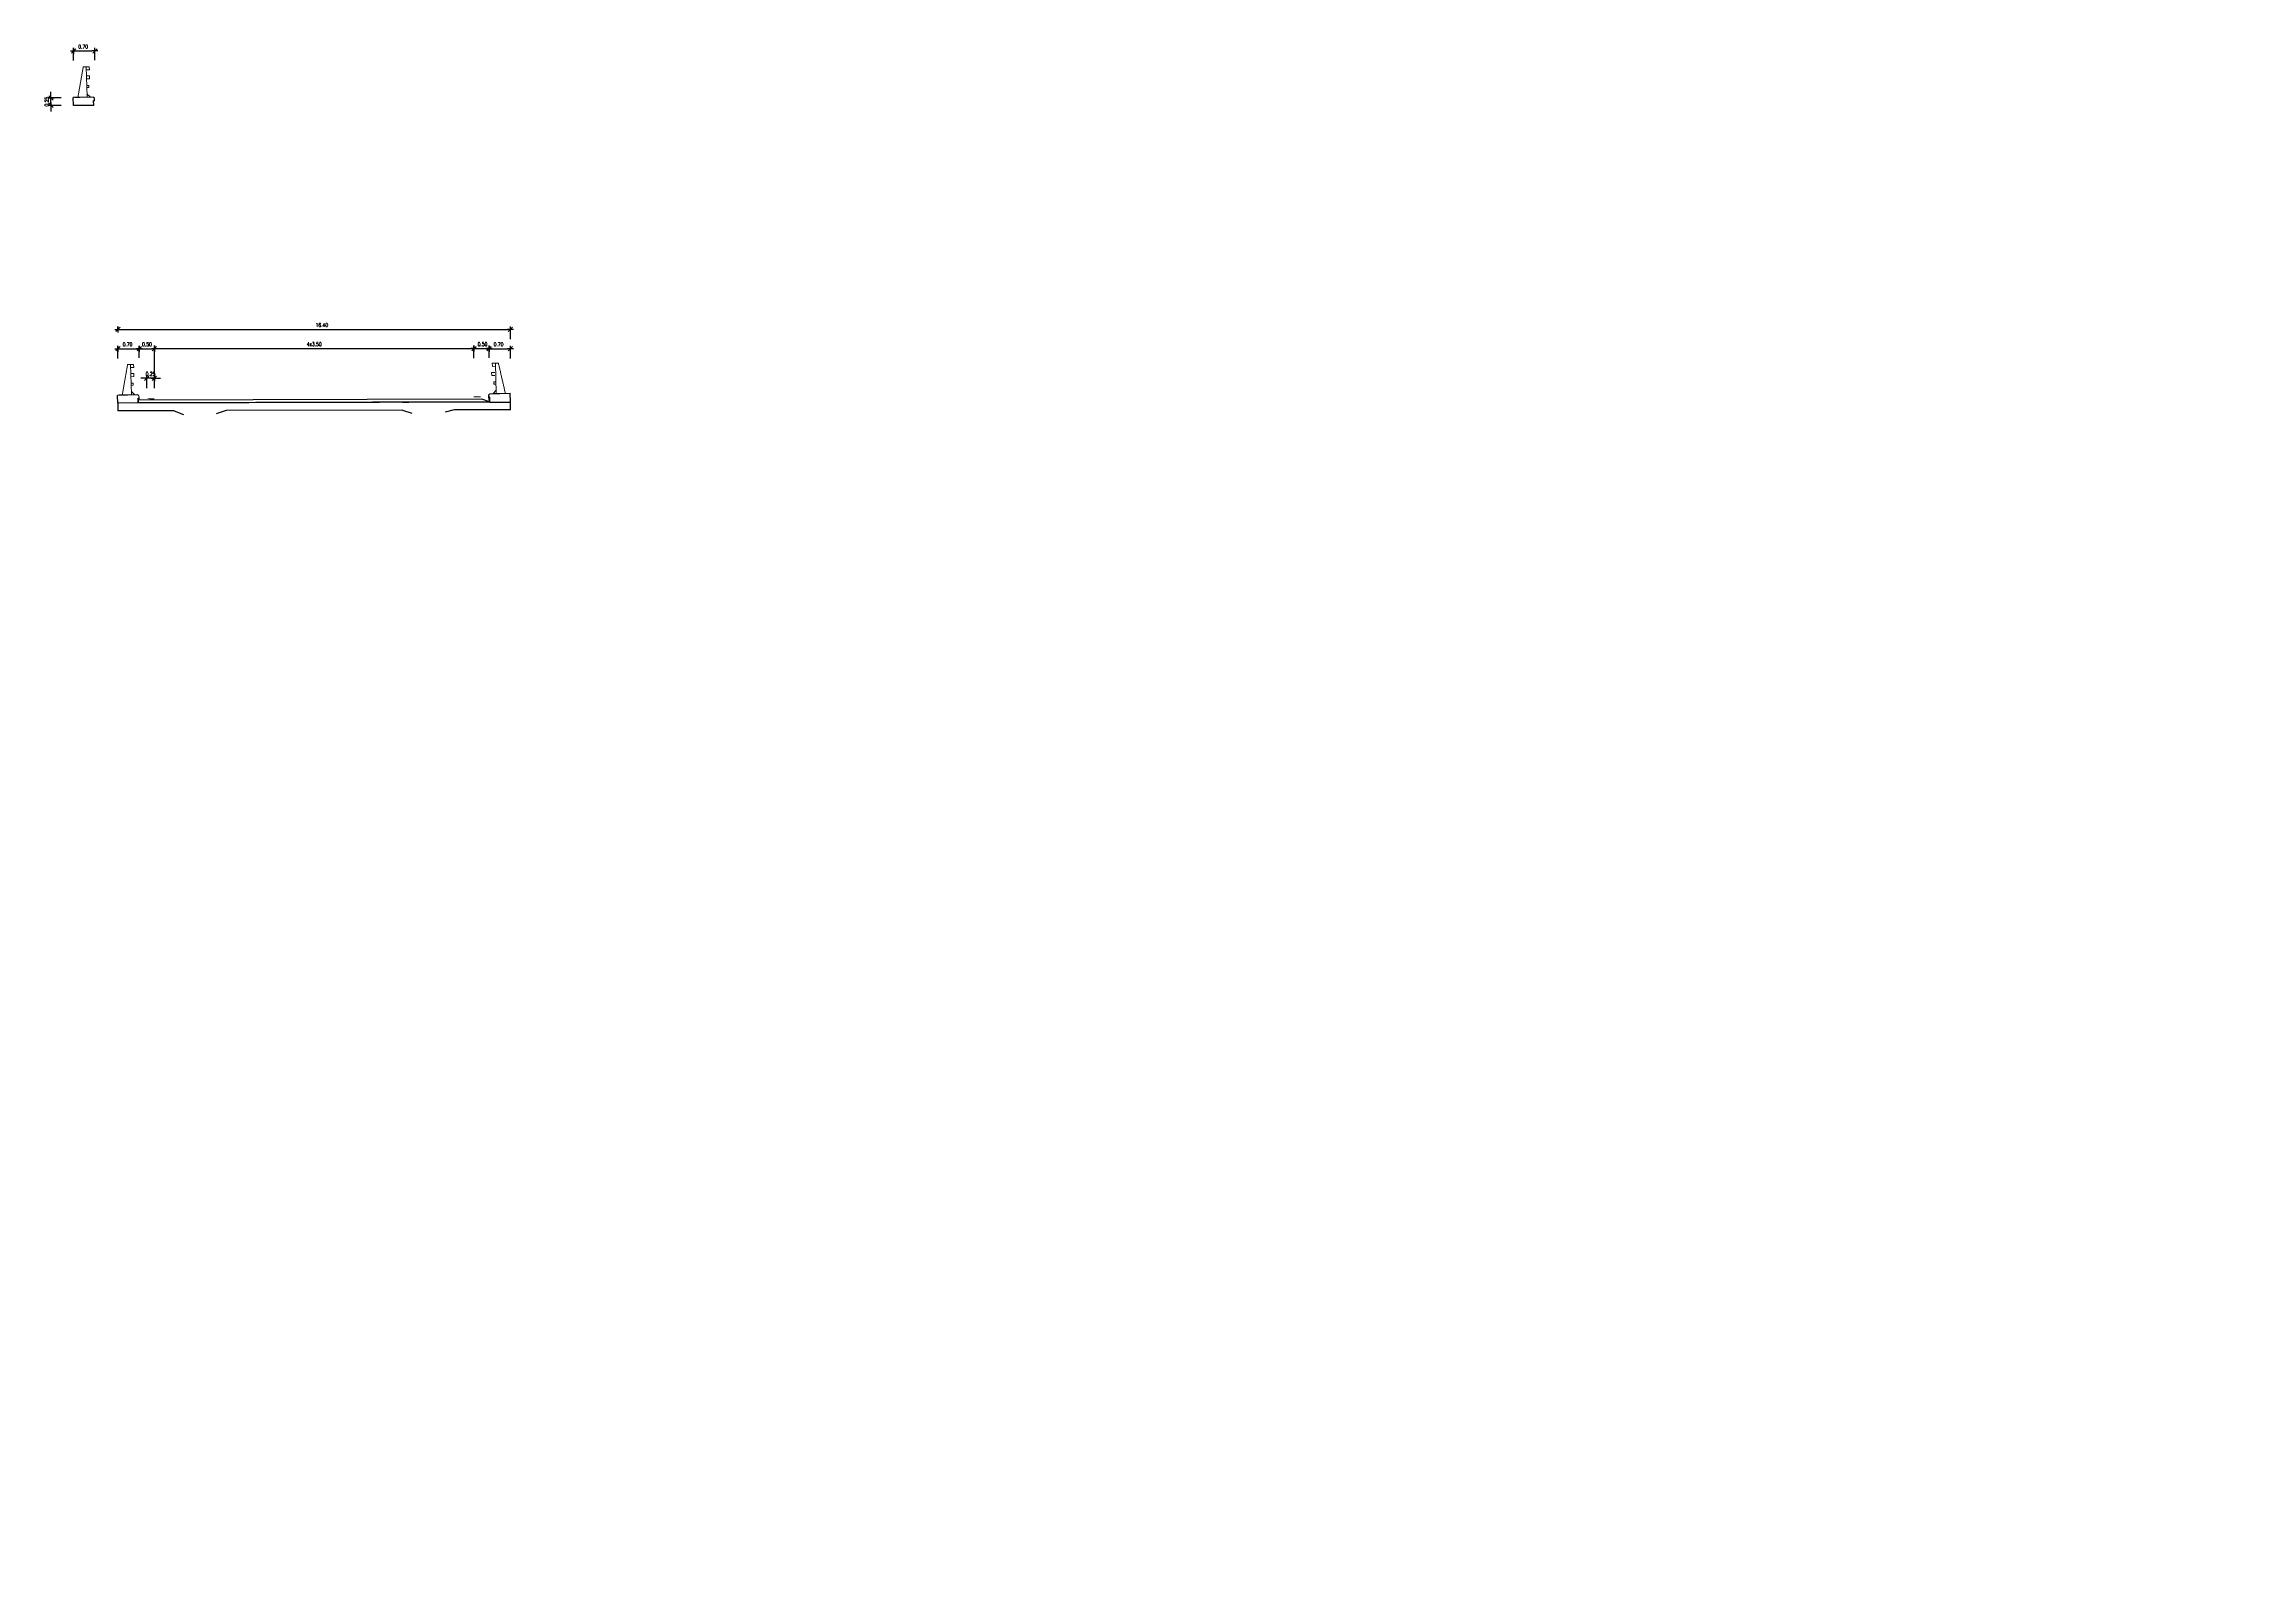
# Model space of a CAD drawing. Header units: metres. Extents: x -697843 to 22159, y -46191 to 9548.
# Drawn here: x -63263.8 to -63191.2, y -23041.3 to -22991.5 of the extents above; entities that cross this region are included whole.
import ezdxf

# ---------------------------------------------------------------- set-up
doc = ezdxf.new("R2010")
doc.units = ezdxf.units.M
doc.linetypes.add('CACHE', pattern=[9.525, 6.35, -3.175])
doc.layers.get('Defpoints').update_dxf_attribs({"color": 9})
for name, color, linetype in [('2', 7, 'Continuous'), ('Coffrage', 3, 'Continuous'), ('COTATION', 9, 'Continuous'), ('OA_Cotations', 7, 'Continuous'), ('POUTRELLE', 5, 'Continuous')]:
    doc.layers.add(name, color=color, linetype=linetype)
for name, color, linetype, lineweight in [('S-EXE-ELECP', 3, 'Continuous', 30), ('S-EXE-HACH', 4, 'Continuous', 5), ('S-EXE-TEXT', 7, 'Continuous', 25), ('S-EXE-TRAIT VU', 2, 'Continuous', 25), ('S-Trait vu', 2, 'Continuous', 18)]:
    doc.layers.add(name, color=color, linetype=linetype, lineweight=lineweight)
doc.layers.get('0').off()
doc.styles.add('COTE1-100', font='romans.shx', dxfattribs={"width": 0.7, "height": 0.25})
doc.styles.add('text-s-1-50', font='romans.shx', dxfattribs={"width": 0.7, "height": 0.125})
doc.dimstyles.new('COT-OBLIQUES-1_100', dxfattribs={"dimtxt": 0.25, "dimasz": 0.1, "dimexe": 0.1, "dimexo": 0.1, "dimgap": 0.125, "dimtad": 1, "dimzin": 0, "dimdsep": 46, "dimtxsty": 'COTE1-100', "dimblk1": 'MARQUE', "dimblk2": 'MARQUE', "dimsah": 1, "dimcen": 5, "dimdle": 2, "dimclrd": 9, "dimclre": 9, "dimaunit": 2, "dimadec": 0, "dimazin": 0, "dimtfac": 1, "dimtix": 1, "dimtmove": 0, "dimatfit": 3, "dimldrblk": 'MARQUE', "dimfxl": 1, "dimtolj": 1, "dimtzin": 0, "dimarcsym": 0})

# ---------------------------------------------------------------- blocks, each defined once
blk = doc.blocks.new('MARQUE')
for p, q in [((1, 0), (-1, 0)), ((-0.71, -0.71), (0.71, 0.71)), ((0, -1), (0, 1))]:
    blk.add_line(p, q)
blk = doc.blocks.new('*D278')
at = {"layer": 'Defpoints', "color": 0, "transparency": 16777216}
for p in [(-63249.628, -23001.52), (-63249.628, -23001.931), (-63260.128, -23002.609)]:
    blk.add_point(p, dxfattribs=at)
at = {"layer": 'OA_Cotations', "color": 9, "lineweight": -2, "transparency": 16777216}
for p, q in [((-63260.128, -23002.509), (-63260.128, -23001.42)), ((-63260.028, -23001.52), (-63249.728, -23001.52)), ((-63249.628, -23001.831), (-63249.628, -23001.42))]:
    blk.add_line(p, q, dxfattribs=at)
at = {"layer": 'OA_Cotations', "color": 9, "lineweight": -2, "transparency": 16777216, "xscale": 0.1, "yscale": 0.1, "zscale": 0.1, "rotation": 180}
blk.add_blockref('MARQUE', (-63260.128, -23001.52), dxfattribs=at)
at = {"layer": 'OA_Cotations', "color": 9, "lineweight": -2, "transparency": 16777216, "xscale": 0.1, "yscale": 0.1, "zscale": 0.1}
blk.add_blockref('MARQUE', (-63249.628, -23001.52), dxfattribs=at)
at = {"layer": 'OA_Cotations', "color": 9, "transparency": 16777216, "insert": (-63254.878, -23001.377), "char_height": 0.125, "attachment_point": 5, "style": 'text-s-1-50'}
blk.add_mtext('\\A1;4x3.50', dxfattribs=at)
blk = doc.blocks.new('*D279')
at = {"layer": 'Defpoints', "color": 0, "transparency": 16777216}
for p in [(-63260.628, -23001.526), (-63261.328, -23001.942), (-63260.628, -23001.928)]:
    blk.add_point(p, dxfattribs=at)
at = {"layer": 'OA_Cotations', "color": 9, "lineweight": -2, "transparency": 16777216}
for p, q in [((-63261.328, -23001.842), (-63261.328, -23001.426)), ((-63261.228, -23001.526), (-63260.728, -23001.526)), ((-63260.628, -23001.828), (-63260.628, -23001.426))]:
    blk.add_line(p, q, dxfattribs=at)
at = {"layer": 'OA_Cotations', "color": 9, "lineweight": -2, "transparency": 16777216, "xscale": 0.1, "yscale": 0.1, "zscale": 0.1, "rotation": 180}
blk.add_blockref('MARQUE', (-63261.328, -23001.526), dxfattribs=at)
at = {"layer": 'OA_Cotations', "color": 9, "lineweight": -2, "transparency": 16777216, "xscale": 0.1, "yscale": 0.1, "zscale": 0.1}
blk.add_blockref('MARQUE', (-63260.628, -23001.526), dxfattribs=at)
at = {"layer": 'OA_Cotations', "color": 9, "transparency": 16777216, "insert": (-63261.014, -23001.383), "char_height": 0.125, "attachment_point": 5, "style": 'text-s-1-50'}
blk.add_mtext('\\A1;0.70', dxfattribs=at)
blk = doc.blocks.new('*D280')
at = {"layer": 'Defpoints', "color": 0, "transparency": 16777216}
for p in [(-63260.628, -23001.488), (-63260.128, -23001.488), (-63260.128, -23001.526)]:
    blk.add_point(p, dxfattribs=at)
at = {"layer": 'OA_Cotations', "color": 9, "lineweight": -2, "transparency": 16777216}
for p, q in [((-63260.628, -23001.588), (-63260.628, -23001.626)), ((-63260.528, -23001.526), (-63260.228, -23001.526)), ((-63260.128, -23001.588), (-63260.128, -23001.626))]:
    blk.add_line(p, q, dxfattribs=at)
at = {"layer": 'OA_Cotations', "color": 9, "lineweight": -2, "transparency": 16777216, "xscale": 0.1, "yscale": 0.1, "zscale": 0.1, "rotation": 180}
blk.add_blockref('MARQUE', (-63260.628, -23001.526), dxfattribs=at)
at = {"layer": 'OA_Cotations', "color": 9, "lineweight": -2, "transparency": 16777216, "xscale": 0.1, "yscale": 0.1, "zscale": 0.1}
blk.add_blockref('MARQUE', (-63260.128, -23001.526), dxfattribs=at)
at = {"layer": 'OA_Cotations', "color": 0, "transparency": 16777216, "insert": (-63260.375, -23001.383), "char_height": 0.125, "attachment_point": 5, "style": 'text-s-1-50'}
blk.add_mtext('\\A1;0.50', dxfattribs=at)
blk = doc.blocks.new('*D281')
at = {"layer": 'Defpoints', "color": 0, "transparency": 16777216}
for p in [(-63260.628, -23001.526), (-63248.428, -23001.526), (-63261.328, -23001.942), (-63260.628, -23001.928), (-63249.128, -23001.928), (-63248.428, -23001.942)]:
    blk.add_point(p, dxfattribs=at)
at = {"layer": 'OA_Cotations', "color": 9, "lineweight": -2, "transparency": 16777216}
for p, q in [((-63261.328, -23001.842), (-63261.328, -23001.426)), ((-63261.228, -23001.526), (-63260.728, -23001.526)), ((-63260.628, -23001.828), (-63260.628, -23001.426)), ((-63249.128, -23001.828), (-63249.128, -23001.426)), ((-63249.028, -23001.526), (-63248.528, -23001.526)), ((-63248.428, -23001.842), (-63248.428, -23001.426))]:
    blk.add_line(p, q, dxfattribs=at)
at = {"layer": 'OA_Cotations', "color": 9, "lineweight": -2, "transparency": 16777216, "xscale": 0.1, "yscale": 0.1, "zscale": 0.1, "rotation": 180}
for p in [(-63261.328, -23001.526), (-63249.128, -23001.526)]:
    blk.add_blockref('MARQUE', p, dxfattribs=at)
at = {"layer": 'OA_Cotations', "color": 9, "lineweight": -2, "transparency": 16777216, "xscale": 0.1, "yscale": 0.1, "zscale": 0.1}
for p in [(-63260.628, -23001.526), (-63248.428, -23001.526)]:
    blk.add_blockref('MARQUE', p, dxfattribs=at)
at = {"layer": 'OA_Cotations', "color": 9, "transparency": 16777216, "char_height": 0.125, "attachment_point": 5, "style": 'text-s-1-50'}
for insert in [(-63261.014, -23001.383), (-63248.818, -23001.383)]:
    blk.add_mtext('\\A1;0.70', dxfattribs=dict(at, insert=insert))
blk = doc.blocks.new('*D282')
at = {"layer": 'Defpoints', "color": 0, "transparency": 16777216}
for p in [(-63248.428, -23000.891), (-63261.328, -23001.041), (-63248.428, -23001.307)]:
    blk.add_point(p, dxfattribs=at)
at = {"layer": 'OA_Cotations', "color": 9, "lineweight": -2, "transparency": 16777216}
for p, q in [((-63261.328, -23000.941), (-63261.328, -23000.791)), ((-63261.228, -23000.891), (-63248.528, -23000.891)), ((-63248.428, -23001.207), (-63248.428, -23000.791))]:
    blk.add_line(p, q, dxfattribs=at)
at = {"layer": 'OA_Cotations', "color": 9, "lineweight": -2, "transparency": 16777216, "xscale": 0.1, "yscale": 0.1, "zscale": 0.1, "rotation": 180}
blk.add_blockref('MARQUE', (-63261.328, -23000.891), dxfattribs=at)
at = {"layer": 'OA_Cotations', "color": 9, "lineweight": -2, "transparency": 16777216, "xscale": 0.1, "yscale": 0.1, "zscale": 0.1}
blk.add_blockref('MARQUE', (-63248.428, -23000.891), dxfattribs=at)
at = {"layer": 'OA_Cotations', "color": 9, "transparency": 16777216, "insert": (-63254.628, -23000.748), "char_height": 0.125, "attachment_point": 5, "style": 'text-s-1-50'}
blk.add_mtext('\\A1;16.40', dxfattribs=at)
blk = doc.blocks.new('*D283')
at = {"layer": 'Defpoints', "color": 0, "transparency": 16777216}
for p in [(-63262.786, -22992.16), (-63262.086, -22991.743), (-63262.086, -22992.145), (-63260.382, -23002.495), (-63260.382, -23002.927), (-63260.132, -23002.927)]:
    blk.add_point(p, dxfattribs=at)
at = {"layer": 'OA_Cotations', "color": 9, "lineweight": -2, "transparency": 16777216}
for p, q in [((-63262.786, -22992.06), (-63262.786, -22991.643)), ((-63262.686, -22991.743), (-63262.186, -22991.743)), ((-63262.086, -22992.045), (-63262.086, -22991.643)), ((-63260.382, -23002.827), (-63260.382, -23002.395)), ((-63260.132, -23002.827), (-63260.132, -23002.395)), ((-63260.482, -23002.495), (-63260.582, -23002.495)), ((-63260.132, -23002.495), (-63260.382, -23002.495)), ((-63260.032, -23002.495), (-63259.932, -23002.495))]:
    blk.add_line(p, q, dxfattribs=at)
at = {"layer": 'OA_Cotations', "color": 9, "lineweight": -2, "transparency": 16777216, "xscale": 0.1, "yscale": 0.1, "zscale": 0.1, "rotation": 180}
for p in [(-63262.786, -22991.743), (-63260.132, -23002.495)]:
    blk.add_blockref('MARQUE', p, dxfattribs=at)
at = {"layer": 'OA_Cotations', "color": 9, "lineweight": -2, "transparency": 16777216, "xscale": 0.1, "yscale": 0.1, "zscale": 0.1}
for p in [(-63262.086, -22991.743), (-63260.382, -23002.495)]:
    blk.add_blockref('MARQUE', p, dxfattribs=at)
at = {"layer": 'OA_Cotations', "color": 9, "transparency": 16777216, "char_height": 0.125, "attachment_point": 5, "style": 'text-s-1-50'}
for s, insert in [('\\A1;0.70', (-63262.473, -22991.601)), ('\\A1;0.25', (-63260.257, -23002.353))]:
    blk.add_mtext(s, dxfattribs=dict(at, insert=insert))
blk = doc.blocks.new('*D285')
at = {"layer": 'Defpoints', "color": 0, "transparency": 16777216}
for p in [(-63249.628, -23001.542), (-63249.128, -23001.52), (-63249.128, -23001.542), (-63260.382, -23002.495), (-63260.382, -23002.927), (-63260.132, -23002.927)]:
    blk.add_point(p, dxfattribs=at)
at = {"layer": 'OA_Cotations', "color": 9, "lineweight": -2, "transparency": 16777216}
for p, q in [((-63249.628, -23001.442), (-63249.628, -23001.42)), ((-63249.528, -23001.52), (-63249.228, -23001.52)), ((-63249.128, -23001.442), (-63249.128, -23001.42)), ((-63260.382, -23002.827), (-63260.382, -23002.395)), ((-63260.132, -23002.827), (-63260.132, -23002.395)), ((-63260.482, -23002.495), (-63260.582, -23002.495)), ((-63260.132, -23002.495), (-63260.382, -23002.495)), ((-63260.032, -23002.495), (-63259.932, -23002.495))]:
    blk.add_line(p, q, dxfattribs=at)
at = {"layer": 'OA_Cotations', "color": 9, "lineweight": -2, "transparency": 16777216, "xscale": 0.1, "yscale": 0.1, "zscale": 0.1, "rotation": 180}
for p in [(-63249.628, -23001.52), (-63260.132, -23002.495)]:
    blk.add_blockref('MARQUE', p, dxfattribs=at)
at = {"layer": 'OA_Cotations', "color": 9, "lineweight": -2, "transparency": 16777216, "xscale": 0.1, "yscale": 0.1, "zscale": 0.1}
for p in [(-63249.128, -23001.52), (-63260.382, -23002.495)]:
    blk.add_blockref('MARQUE', p, dxfattribs=at)
at = {"layer": 'OA_Cotations', "color": 0, "transparency": 16777216, "insert": (-63249.346, -23001.377), "char_height": 0.125, "attachment_point": 5, "style": 'text-s-1-50'}
blk.add_mtext('\\A1;0.50', dxfattribs=at)
at = {"layer": 'OA_Cotations', "color": 9, "transparency": 16777216, "insert": (-63260.257, -23002.353), "char_height": 0.125, "attachment_point": 5, "style": 'text-s-1-50'}
blk.add_mtext('\\A1;0.25', dxfattribs=at)
blk = doc.blocks.new('*D287')
at = {"layer": 'COTATION', "color": 9, "lineweight": -2, "transparency": 16777216}
for p, q in [((-62443.523, -23389.563), (-62443.523, -23385.993)), ((-62443.423, -23386.093), (-62390.123, -23386.093)), ((-62390.023, -23389.563), (-62390.023, -23385.993))]:
    blk.add_line(p, q, dxfattribs=at)
at = {"layer": 'Defpoints', "color": 0, "transparency": 16777216}
for p in [(-63263.53, -22993.283), (-63263.099, -22993.283), (-63263.099, -22993.533), (-62390.023, -23386.093), (-62443.523, -23389.663), (-62390.023, -23389.663)]:
    blk.add_point(p, dxfattribs=at)
at = {"layer": 'OA_Cotations', "color": 9, "lineweight": -2, "transparency": 16777216}
for p, q in [((-63263.199, -22993.283), (-63263.63, -22993.283)), ((-63263.199, -22993.533), (-63263.63, -22993.533)), ((-63263.53, -22993.183), (-63263.53, -22993.083)), ((-63263.53, -22993.533), (-63263.53, -22993.283)), ((-63263.53, -22993.633), (-63263.53, -22993.733))]:
    blk.add_line(p, q, dxfattribs=at)
at = {"layer": 'COTATION', "color": 9, "lineweight": -2, "transparency": 16777216, "xscale": 0.1, "yscale": 0.1, "zscale": 0.1, "rotation": 180}
blk.add_blockref('MARQUE', (-62443.523, -23386.093), dxfattribs=at)
at = {"layer": 'COTATION', "color": 9, "lineweight": -2, "transparency": 16777216, "xscale": 0.1, "yscale": 0.1, "zscale": 0.1}
blk.add_blockref('MARQUE', (-62390.023, -23386.093), dxfattribs=at)
at = {"layer": 'OA_Cotations', "color": 9, "lineweight": -2, "transparency": 16777216, "xscale": 0.1, "yscale": 0.1, "zscale": 0.1}
for p, rotation in [((-63263.53, -22993.283), 270), ((-63263.53, -22993.533), 90)]:
    blk.add_blockref('MARQUE', p, dxfattribs=dict(at, rotation=rotation))
at = {"layer": 'COTATION', "color": 0, "transparency": 16777216, "insert": (-62416.773, -23385.218), "char_height": 0.25, "attachment_point": 5, "style": 'COTE1-100'}
blk.add_mtext('\\A1;{\\H6x;60.00}', dxfattribs=at)
at = {"layer": 'OA_Cotations', "color": 9, "transparency": 16777216, "insert": (-63263.672, -22993.408), "char_height": 0.125, "attachment_point": 5, "rotation": 90, "style": 'text-s-1-50'}
blk.add_mtext('\\A1;0.25', dxfattribs=at)

msp = doc.modelspace()

# ---------------------------------------------------------------- linework, layer by layer
at = {"layer": '2', "color": 1, "ltscale": 0.8, "const_width": 0.03}
for points in [[(-63260.35295, -23003.16642), (-63260.12795, -23003.17264)], [(-63249.63619, -23003.11008), (-63249.41111, -23003.11007)]]:
    msp.add_lwpolyline(points, dxfattribs=at)
at = {"layer": 'Coffrage', "color": 4}
for p, q in [((-63262.13649, -22993.25667), (-63262.80069, -22993.27509)), ((-63262.79342, -22993.53682), (-63262.80069, -22993.27509)), ((-63262.12322, -22993.53499), (-63262.79342, -22993.53682)), ((-63262.09997, -22993.29122), (-63262.13649, -22993.25667)), ((-63262.12322, -22993.53499), (-63262.12791, -22993.36576)), ((-63262.12791, -22993.36576), (-63262.09737, -22993.38492)), ((-63262.09737, -22993.38492), (-63262.09997, -22993.29122)), ((-63260.67796, -23003.03924), (-63261.34215, -23003.05767)), ((-63261.33489, -23003.3194), (-63261.34215, -23003.05767)), ((-63260.64143, -23003.0738), (-63260.67796, -23003.03924)), ((-63260.66468, -23003.31756), (-63260.66938, -23003.14833)), ((-63260.66938, -23003.14833), (-63260.63883, -23003.16749)), ((-63260.62795, -23003.18676), (-63260.62795, -23003.09302)), ((-63249.13784, -23003.04379), (-63249.10329, -23003.00727)), ((-63249.13524, -23003.13749), (-63249.13784, -23003.04379)), ((-63249.10581, -23003.11666), (-63249.13524, -23003.13749)), ((-63249.10111, -23003.28589), (-63249.10581, -23003.11666)), ((-63249.10329, -23003.00727), (-63248.4391, -23002.98884)), ((-63248.43091, -23003.28406), (-63248.4391, -23002.98884)), ((-63248.43771, -23003.03882), (-63248.43771, -23003.03882)), ((-63248.43091, -23003.28406), (-63261.33489, -23003.3194)), ((-63261.33489, -23003.3194), (-63261.32795, -23003.56939)), ((-63259.47738, -23003.56432), (-63261.32795, -23003.56939)), ((-63259.47635, -23003.56431), (-63259.17388, -23003.68646)), ((-63250.2737, -23003.53363), (-63250.57268, -23003.61036)), ((-63248.42397, -23003.53404), (-63250.27469, -23003.53363)), ((-63249.10111, -23003.28589), (-63248.43091, -23003.28406)), ((-63248.42397, -23003.53404), (-63248.43091, -23003.28406))]:
    msp.add_line(p, q, dxfattribs=at)
at = {"layer": 'OA_Cotations'}
msp.add_line((-63251.77321, -23003.29321), (-63251.9797, -23003.29378), dxfattribs=at)
at = {"layer": 'POUTRELLE', "color": 4}
for p, q in [((-63257.77591, -23003.56014), (-63258.09967, -23003.6641)), ((-63251.9749, -23003.54979), (-63257.77591, -23003.56014)), ((-63251.9749, -23003.54979), (-63251.66706, -23003.64243))]:
    msp.add_line(p, q, dxfattribs=at)
at = {"layer": 'S-EXE-ELECP'}
for p, q in [((-63262.7993, -22993.32508), (-63262.7993, -22993.32508)), ((-63262.58632, -22993.26915), (-63262.7507, -22993.27371)), ((-63261.34076, -23003.10765), (-63261.34076, -23003.10765)), ((-63261.12778, -23003.05172), (-63261.29217, -23003.05628))]:
    msp.add_line(p, q, dxfattribs=at)
at = {"layer": 'S-EXE-HACH', "color": 9, "transparency": 33554687}
for p, q in [((-63262.6438, -22993.26074), (-63262.24395, -22993.24965)), ((-63262.64352, -22993.27073), (-63262.6438, -22993.26074)), ((-63261.18526, -23003.04331), (-63260.78542, -23003.03222)), ((-63261.18498, -23003.05331), (-63261.18526, -23003.04331)), ((-63248.59654, -23002.9832), (-63248.99638, -23002.9943)), ((-63248.59626, -23002.9932), (-63248.59654, -23002.9832))]:
    msp.add_line(p, q, dxfattribs=at)
at = {"layer": 'S-EXE-TEXT', "color": 6, "linetype": 'CACHE', "ltscale": 0.02, "transparency": 33554597, "const_width": 0.025, "flags": 128}
for points in [[(-63260.65384, -23003.16753), (-63260.65008, -23003.3029)], [(-63249.12026, -23003.1367), (-63249.1165, -23003.27206)], [(-63260.63509, -23003.30245), (-63249.11653, -23003.27119)]]:
    msp.add_lwpolyline(points, dxfattribs=at)
at = {"layer": 'S-EXE-TRAIT VU', "transparency": 33554687}
for p, q in [((-63249.13524, -23003.13759), (-63249.13195, -23003.25622)), ((-63260.63772, -23003.20749), (-63249.38425, -23003.17667)), ((-63260.63551, -23003.28745), (-63249.13195, -23003.25622)), ((-63249.38425, -23003.17667), (-63249.13195, -23003.25622))]:
    msp.add_line(p, q, dxfattribs=at)
at = {"layer": 'S-Trait vu', "color": 9, "ltscale": 100}
for p, q in [((-63262.47133, -22992.26557), (-63262.2714, -22992.26003)), ((-63262.34391, -22993.25242), (-63262.37137, -22992.2628)), ((-63262.26863, -22992.35999), (-63262.2714, -22992.26003)), ((-63262.36859, -22992.36276), (-63262.26863, -22992.35999)), ((-63262.36305, -22992.56268), (-63262.26309, -22992.55991)), ((-63262.36027, -22992.66265), (-63262.26031, -22992.65987)), ((-63262.35431, -22992.87756), (-63262.28434, -22992.87562)), ((-63262.35237, -22992.94754), (-63262.2824, -22992.9456)), ((-63262.2824, -22992.9456), (-63262.28434, -22992.87562)), ((-63262.26031, -22992.65987), (-63262.26309, -22992.55991)), ((-63262.34669, -22993.15246), (-63262.24395, -22993.24965)), ((-63261.01279, -23002.04815), (-63260.81287, -23002.0426)), ((-63260.88538, -23003.03499), (-63260.91283, -23002.04537)), ((-63260.91006, -23002.14534), (-63260.8101, -23002.14256)), ((-63260.90451, -23002.34526), (-63260.80455, -23002.34249)), ((-63260.8101, -23002.14256), (-63260.81287, -23002.0426)), ((-63260.80178, -23002.44245), (-63260.80455, -23002.34249)), ((-63248.94556, -23002.30187), (-63249.04553, -23002.30464)), ((-63249.04275, -23002.4046), (-63249.04553, -23002.30464)), ((-63248.94279, -23002.40183), (-63249.04275, -23002.4046)), ((-63248.82391, -23001.99913), (-63249.02384, -23002.00468)), ((-63249.02106, -23002.10464), (-63249.02384, -23002.00468)), ((-63248.9211, -23002.10187), (-63249.02106, -23002.10464)), ((-63248.89642, -23002.99152), (-63248.92387, -23002.0019)), ((-63260.90174, -23002.44522), (-63260.80178, -23002.44245)), ((-63260.89578, -23002.66014), (-63260.8258, -23002.6582)), ((-63260.89383, -23002.73011), (-63260.82386, -23002.72817)), ((-63260.88815, -23002.93503), (-63260.78542, -23003.03222)), ((-63260.82386, -23002.72817), (-63260.8258, -23002.6582)), ((-63248.89919, -23002.89156), (-63248.99638, -23002.9943)), ((-63248.90682, -23002.61667), (-63248.97679, -23002.61861)), ((-63248.97485, -23002.68858), (-63248.97679, -23002.61861)), ((-63248.90488, -23002.68664), (-63248.97485, -23002.68858))]:
    msp.add_line(p, q, dxfattribs=at)
for points in [[(-63262.24395, -22993.24965), (-63262.6438, -22993.26074), (-63262.64352, -22993.27073), (-63262.24367, -22993.25964)], [(-63260.78542, -23003.03222), (-63261.18526, -23003.04331), (-63261.18498, -23003.05331), (-63260.78514, -23003.04222)], [(-63248.99638, -23002.9943), (-63248.59654, -23002.9832), (-63248.59626, -23002.9932), (-63248.99611, -23003.00429)]]:
    msp.add_lwpolyline(points, close=True, dxfattribs=at)
for points in [[(-63262.24367, -22993.25964), (-63262.24395, -22993.24965)], [(-63260.78514, -23003.04222), (-63260.78542, -23003.03222)], [(-63248.99611, -23003.00429), (-63248.99638, -23002.9943)]]:
    msp.add_lwpolyline(points, dxfattribs=at)
for points in [[(-63262.6438, -22993.26074), (-63262.55756, -22992.76316), (-63262.47133, -22992.26557)], [(-63261.18526, -23003.04331), (-63261.09903, -23002.54573), (-63261.01279, -23002.04815)], [(-63248.59654, -23002.9832), (-63248.71022, -23002.49117), (-63248.82391, -23001.99913)]]:
    msp.add_open_spline(points, degree=2, dxfattribs=at)

# ---------------------------------------------------------------- dimensions: what is measured, and where the dimension line sits
at = {"layer": 'COTATION'}
dim = msp.add_linear_dim(base=(-62390.02326, -23386.09258), p1=(-62443.52326, -23389.66295), p2=(-62390.02326, -23389.66295), text='{\\H6x;60.00}', dimstyle='COT-OBLIQUES-1_100', dxfattribs=at)
dim.commit()
dim.dimension.update_dxf_attribs({"geometry": '*D287', "text_midpoint": (-62416.77326, -23385.21758)})
at = {"layer": 'OA_Cotations', "color": 9}
for base, p1, p2, text, picture, middle in [((-63260.38191, -23002.49538), (-63260.13191, -23002.92681), (-63260.38191, -23002.92681), '0.25', '*D283', (-63260.25691, -23002.49538)), ((-63248.42795, -23000.89058), (-63261.32795, -23001.04075), (-63248.42795, -23001.30702), '16.40', '*D282', (-63254.62795, -23000.89058))]:
    dim = msp.add_linear_dim(base=base, p1=p1, p2=p2, text=text, dimstyle='COT-OBLIQUES-1_100', override={"dimgap": 0.08, "dimtxsty": 'text-s-1-50', "dimclrd": 9, "dimclre": 9, "dimclrt": 9}, dxfattribs=at)
    dim.commit()
    dim.dimension.update_dxf_attribs({"geometry": picture, "text_midpoint": middle, "dimtype": 160})
for base, p1, p2, picture, middle in [((-63262.08649, -22991.74338), (-63262.78649, -22992.15982), (-63262.08649, -22992.14537), '*D283', (-63262.47261, -22991.74338)), ((-63260.62795, -23001.52595), (-63261.32795, -23001.9424), (-63260.62795, -23001.92795), '*D279', (-63261.01407, -23001.52595)), ((-63248.42795, -23001.52595), (-63249.12795, -23001.92795), (-63248.42795, -23001.9424), '*D281', (-63248.8182, -23001.52595))]:
    dim = msp.add_linear_dim(base=base, p1=p1, p2=p2, dimstyle='COT-OBLIQUES-1_100', override={"dimgap": 0.08, "dimtxsty": 'text-s-1-50', "dimclrd": 9, "dimclre": 9, "dimclrt": 9}, dxfattribs=at)
    dim.commit()
    dim.dimension.update_dxf_attribs({"geometry": picture, "text_midpoint": middle, "dimtype": 160})
dim = msp.add_linear_dim(base=(-63263.52996, -22993.28336), p1=(-63263.09853, -22993.53336), p2=(-63263.09853, -22993.28336), angle=270, text='0.25', dimstyle='COT-OBLIQUES-1_100', override={"dimgap": 0.08, "dimtxsty": 'text-s-1-50', "dimclrd": 9, "dimclre": 9, "dimclrt": 9}, dxfattribs=at)
dim.commit()
dim.dimension.update_dxf_attribs({"geometry": '*D287', "text_midpoint": (-63263.52996, -22993.40836), "dimtype": 160})
at = {"layer": 'OA_Cotations'}
for base, p1, p2, picture, middle in [((-63260.12795, -23001.52595), (-63260.62795, -23001.48827), (-63260.12795, -23001.48827), '*D280', (-63260.37478, -23001.52595)), ((-63249.12795, -23001.5197), (-63249.62795, -23001.54182), (-63249.12795, -23001.54182), '*D285', (-63249.34605, -23001.5197))]:
    dim = msp.add_linear_dim(base=base, p1=p1, p2=p2, angle=0, dimstyle='COT-OBLIQUES-1_100', override={"dimgap": 0.08, "dimtxsty": 'text-s-1-50'}, dxfattribs=at)
    dim.commit()
    dim.dimension.update_dxf_attribs({"geometry": picture, "text_midpoint": middle, "dimtype": 161})
at = {"layer": 'OA_Cotations', "color": 9}
dim = msp.add_linear_dim(base=(-63249.62795, -23001.5197), p1=(-63260.12795, -23002.60925), p2=(-63249.62795, -23001.93117), text='4x3.50', dimstyle='COT-OBLIQUES-1_100', override={"dimgap": 0.08, "dimtxsty": 'text-s-1-50', "dimclrd": 9, "dimclre": 9, "dimclrt": 9}, dxfattribs=at)
dim.commit()
dim.dimension.update_dxf_attribs({"geometry": '*D278', "text_midpoint": (-63254.87795, -23001.3772)})

doc.saveas('drawing.dxf')
